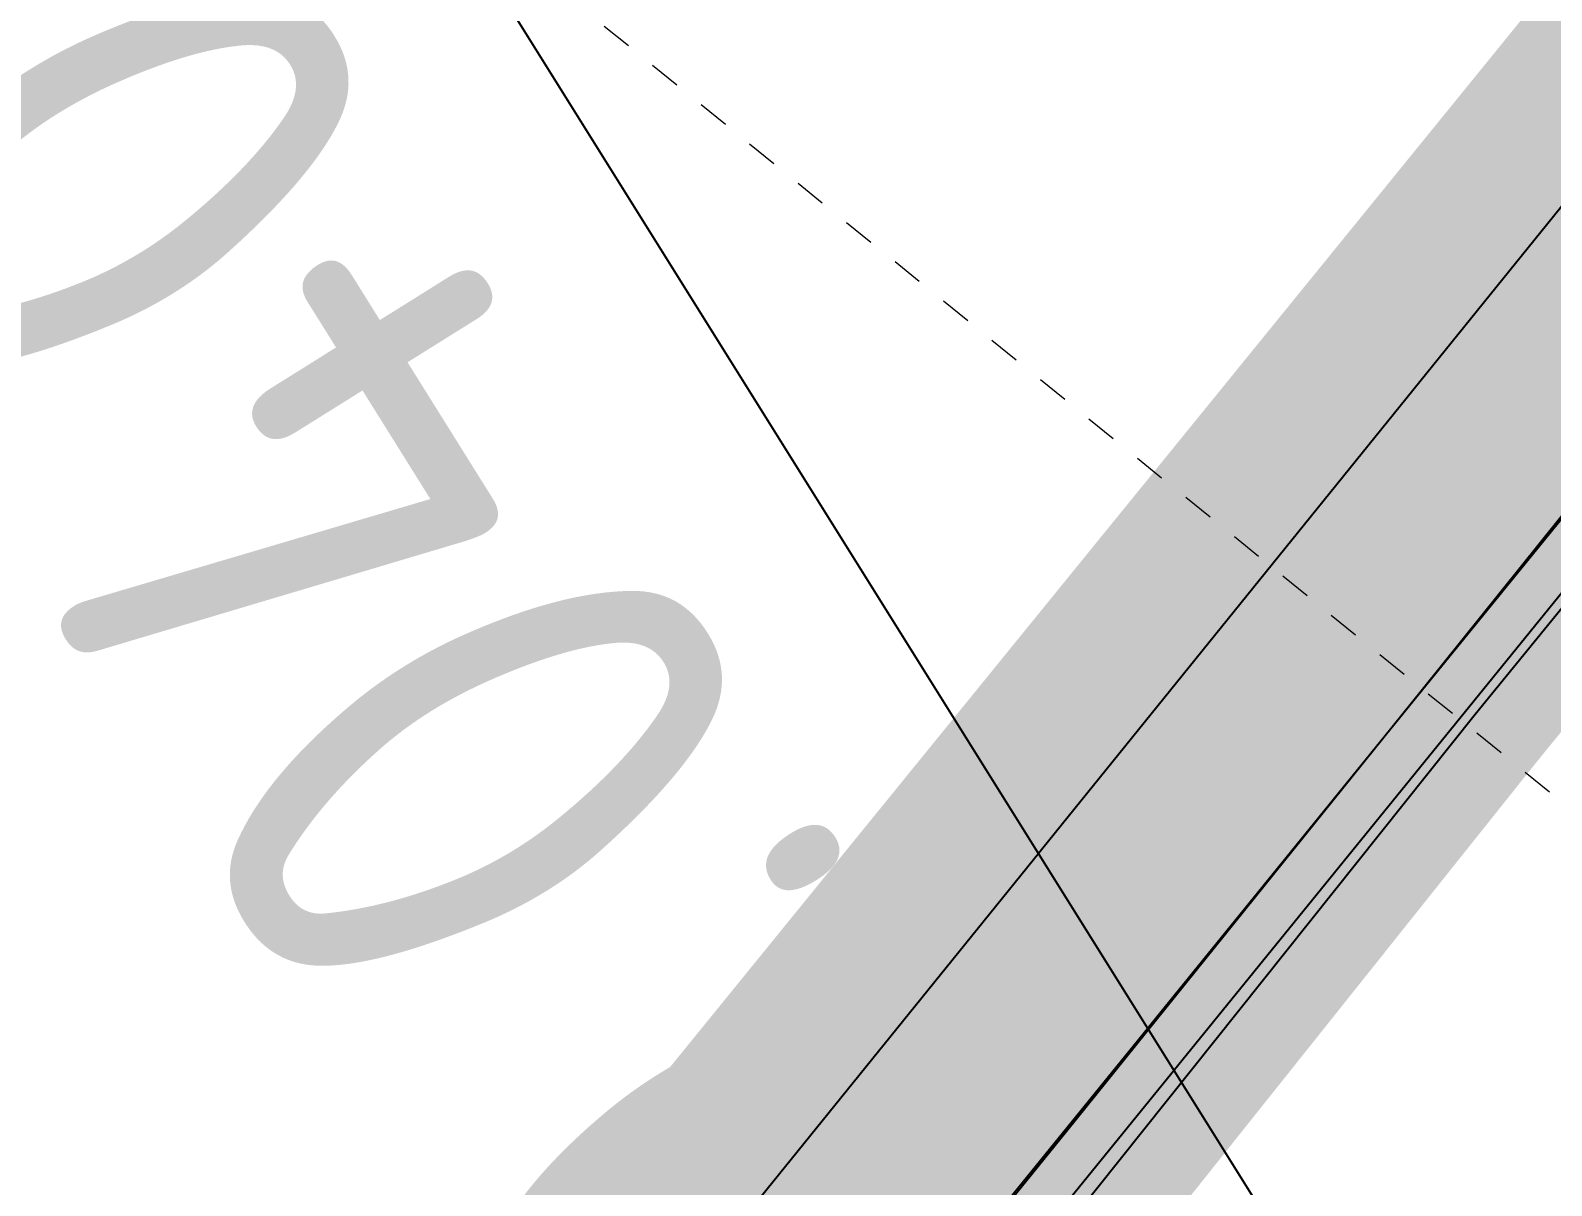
# Model space of a CAD drawing. Header units: metres. Extents: x 507649 to 509016, y 6966950 to 6967777.
# Drawn here: x 507918.745 to 507923.622, y 6967078.791 to 6967082.494 of the extents above; entities that cross this region are included whole.
import ezdxf
from ezdxf.lldxf.tags import DXFTag

# ---------------------------------------------------------------- set-up
doc = ezdxf.new("R2010")
doc.units = ezdxf.units.M
doc.linetypes.add('Grid Line', pattern=[2.1, 1.2, -0.3, 0.3, -0.3])
doc.linetypes.add('HIDDEN2', pattern=[4, 2, -2])
doc.layers.add('A-FLOR', color=252, linetype='Continuous', lineweight=5)
for name, color, linetype in [('C_SWD_CATCHMENT', 142, 'Continuous'), ('C_SWD_CATCHMENT_TEXT', 150, 'Continuous'), ('C_SWD_PIPE_CL', 5, 'PROP_SWD'), ('C_SWD_PIPE_O', 7, 'Continuous'), ('C_WIPEOUT', 7, 'Continuous'), ('KRB_BACK', 1, 'Continuous'), ('KRB_LIP', 6, 'Continuous'), ('STRINGS LIP', 60, 'Continuous'), ('SWD_CATCHMENT', 4, 'Continuous'), ('SWD_PIPE CL', 5, 'DRAINAGE-Design SWD'), ('XREF', 7, 'Continuous')]:
    doc.layers.add(name, color=color, linetype=linetype)
doc.layers.add('S-GRID', color=47, linetype='Continuous', lineweight=5, plot=False)
doc.styles.add('ISO', font='ISOCP.SHX')
doc.styles.get("Standard").update_dxf_attribs({"font": 'ARIALN.TTF'})
tags = doc.linetypes.add('DRAINAGE-Design SWD', pattern='A,14.280946,-0.413779,["SWD",Standard,S=2,R=0,X=0,Y=-1],-5.735607', length=20.430332).pattern_tags.tags
tags[6] = DXFTag(74, 10)
doc.linetypes.add('PROP_SWD', pattern='A,25,-2,["SWD",Standard,S=2.5,R=0,X=0,Y=-1.25],-8', length=35)

# ---------------------------------------------------------------- blocks, each defined once
blk = doc.blocks.new('25027_BNP_Skygate Play-Sheet - 000101 - SITE PLAN')
at = {"layer": 'A-FLOR'}
blk.add_line((-2460288.88, 3967458.34), (-2467326.1, 3987999.02), dxfattribs=at)
at = {"layer": 'S-GRID', "linetype": 'Grid Line'}
blk.add_line((-2473696.2, 3969187.46), (-2347093.55, 4012781.25), dxfattribs=at)
blk = doc.blocks.new('XE_ARCH')
at = {"xscale": 0.001, "yscale": 0.001, "zscale": 0.001, "rotation": 121.996}
blk.add_blockref('25027_BNP_Skygate Play-Sheet - 000101 - SITE PLAN', (509988.1258, 6971273.7702), dxfattribs=at)
blk = doc.blocks.new('XD_DESIGN_1')
at = {"layer": 'KRB_BACK'}
blk.add_lwpolyline([(507839.7718, 6967106.5278), (507846.1353, 6967100.9527), (507853.3075, 6967095.1702), (507861.4352, 6967088.7822), (507875.8074, 6967077.9166), (507876.5763, 6967077.4362), (507892.109, 6967067.7317), (507894.9217, 6967065.9743), (507898.2489, 6967064.2832, 0.332888), (507913.4172, 6967068.0916), (507918.7342, 6967074.6359), (507923.3141, 6967080.2728), (507927.1092, 6967084.944), (507934.6209, 6967094.192), (507935.172, 6967094.9555, 0.292545), (507935.3603, 6967107.4057, -0.006748)], format="xyb", dxfattribs=at)
at = {"layer": 'KRB_LIP'}
blk.add_lwpolyline([(507832.3552, 6967113.225), (507846.2318, 6967101.0676), (507853.4009, 6967095.2875), (507861.2594, 6967089.1032), (507875.8901, 6967078.0384), (507892.1885, 6967067.8589), (507894.9956, 6967066.1051), (507898.306, 6967064.4219, 0.329612), (507913.3009, 6967068.1863), (507915.1926, 6967070.5147), (507923.2089, 6967080.3814), (507928.8841, 6967087.3665), (507934.5029, 6967094.2847, 0.046332), (507935.6425, 6967096.0481, 0.264813), (507935.2328, 6967107.3265, -0.008427)], format="xyb", dxfattribs=at)
at = {"layer": 'STRINGS LIP', "color": 60, "linetype": 'Continuous', "lineweight": -3}
blk.add_polyline3d([(507934.8182, 6967094.7053, 4.8029), (507934.663, 6967094.4932, 4.8016), (507934.5029, 6967094.2847, 4.8003), (507933.5799, 6967093.1209, 4.7929), (507932.6514, 6967091.9613, 4.7854), (507931.7176, 6967090.8061, 4.778), (507930.7784, 6967089.6552, 4.7706), (507929.8339, 6967088.5087, 4.7632), (507928.8841, 6967087.3665, 4.7557), (507928.8841, 6967087.3665, 4.7557), (507927.936, 6967086.2042, 4.7482), (507926.9924, 6967085.0382, 4.7407), (507926.0399, 6967083.8794, 4.7332), (507925.0918, 6967082.717, 4.7257), (507924.1481, 6967081.551, 4.7182), (507923.2089, 6967080.3814, 4.7107), (507922.0669, 6967078.9643, 4.7016), (507920.9211, 6967077.5502, 4.6925), (507919.7716, 6967076.1391, 4.6834), (507918.6183, 6967074.7311, 4.6743), (507917.4801, 6967073.3226, 4.6653), (507916.3382, 6967071.9172, 4.6562), (507915.1926, 6967070.5147, 4.6472)], dxfattribs=at)
blk = doc.blocks.new('XD_SWD CATCHMENTS_1')
at = {"layer": 'C_SWD_CATCHMENT', "const_width": 0.5}
blk.add_lwpolyline([(507897.3464, 6967075.7097), (507902.9253, 6967071.0724), (507921.7538, 6967094.3357), (507924.6961, 6967091.8116), (507924.8384, 6967091.7049), (507929.0926, 6967087.2523), (507928.3356, 6967086.3504), (507926.7623, 6967084.378), (507925.4776, 6967082.8768), (507923.3768, 6967080.3025), (507921.7081, 6967078.2108), (507915.3961, 6967070.4518)], dxfattribs=at)
at = {"layer": 'SWD_CATCHMENT', "color": 142, "linetype": 'Continuous', "lineweight": -3, "flags": 128}
blk.add_lwpolyline([(507915.3961, 6967070.4518), (507921.7081, 6967078.2108), (507923.3768, 6967080.3025), (507925.4776, 6967082.8768), (507926.7623, 6967084.378), (507928.3356, 6967086.3504), (507929.0926, 6967087.2523), (507924.8384, 6967091.7049), (507924.6961, 6967091.8116), (507921.6576, 6967094.2396), (507915.5041, 6967086.6214), (507915.5041, 6967086.6214), (507902.9315, 6967071.0708), (507897.3464, 6967075.7097)], dxfattribs=at)
blk = doc.blocks.new('XD_SWD_1')
at = {"layer": 'C_SWD_PIPE_CL', "color": 150, "linetype": 'HIDDEN2', "true_color": 0x007fff, "const_width": 0.995, "elevation": -1.134, "flags": 128}
blk.add_lwpolyline([(507915.0731, 6967071.2854), (507933.6968, 6967094.1899)], dxfattribs=at)
at = {"layer": 'C_SWD_PIPE_O', "const_width": 0.1, "elevation": -1.134, "flags": 128}
for points in [[(507914.5315, 6967071.3872), (507933.3192, 6967094.4935)], [(507915.3765, 6967070.8906), (507934.0744, 6967093.8864)]]:
    blk.add_lwpolyline(points, dxfattribs=at)
at = {"layer": 'C_SWD_PIPE_O', "linetype": 'Continuous', "const_width": 0.1, "elevation": -1.134, "flags": 128}
for points in [[(507914.5923, 6967071.4034), (507933.348, 6967094.4703)], [(507915.3619, 6967070.9312), (507934.0456, 6967093.9096)]]:
    blk.add_lwpolyline(points, dxfattribs=at)
at = {"layer": 'SWD_PIPE CL', "elevation": 4.735, "flags": 128}
blk.add_lwpolyline([(507726.3982, 6967234.5105), (507776.6747, 6967171.7097), (507824.5223, 6967121.5454), (507876.526, 6967078.3745), (507901.9538, 6967067.0921), (507914.5232, 6967070.6423), (507933.6225, 6967094.2521), (507933.6225, 6967094.2521), (507933.6348, 6967094.8585), (507922.7043, 6967123.8766), (507900.5069, 6967142.7779), (507889.7203, 6967159.6495), (507880.3838, 6967176.5284), (507859.1733, 6967210.4417), (507840.6187, 6967240.1106), (507832.1116, 6967234.8935), (507831.2693, 6967234.3544), (507829.9123, 6967233.5068)], dxfattribs=at)

msp = doc.modelspace()

# ---------------------------------------------------------------- wipeouts: each hides what was drawn before it
msp.add_wipeout([(507723.8011, 6967241.8088), (507736.9038, 6967250.0059), (507760.7367, 6967264.9088), (507764.6684, 6967265.9652), (507815.2133, 6967293.8595), (507837.4913, 6967302.3745), (507839.8562, 6967300.2761), (507840.8961, 6967298.7998), (507842.0657, 6967296.5908), (507838.8724, 6967292.808), (507837.5645, 6967289.7506), (507837.011, 6967286.3837), (507836.2814, 6967278.3289), (507836.9971, 6967265.9725), (507843.1067, 6967257.9563), (507857.8477, 6967234.3862), (507868.3307, 6967217.5062), (507880.2937, 6967198.5636), (507889.5415, 6967183.5125), (507900.2424, 6967166.4749), (507910.8409, 6967149.644), (507913.3116, 6967147.5395), (507914.126, 6967146.2218), (507912.841, 6967145.3944), (507912.4384, 6967143.4595), (507911.5374, 6967137.3865), (507916.1358, 6967130.3374), (507919.2148, 6967125.4092), (507922.1877, 6967124.4847), (507928.054, 6967123.6868), (507927.7871, 6967121.7258), (507927.7635, 6967120.6986), (507927.9288, 6967120.068), (507928.0898, 6967119.3228), (507928.4899, 6967118.4968), (507930.3483, 6967115.5163), (507935.3955, 6967107.4524), (507936.3601, 6967105.6242), (507936.7066, 6967104.6961), (507936.9284, 6967103.6572), (507937.1086, 6967102.6738), (507937.164, 6967101.6488), (507937.1674, 6967100.8966), (507937.1674, 6967100.1265), (507936.9573, 6967099.1375), (507936.6334, 6967098.1695), (507936.6425, 6967097.7056), (507936.0104, 6967096.2291), (507934.9732, 6967094.4778), (507929.0926, 6967087.2523), (507926.7623, 6967084.378), (507923.3768, 6967080.3025), (507921.7081, 6967078.2108), (507915.3961, 6967070.4518), (507914.6646, 6967069.4629), (507914.151, 6967068.8909), (507913.1452, 6967067.7575), (507911.6268, 6967066.4257), (507910.3719, 6967065.5763), (507908.5712, 6967064.6616), (507906.6586, 6967064.0126), (507905.6724, 6967063.7921), (507903.6656, 6967063.5646), (507902.1503, 6967063.583), (507900.6458, 6967063.7634), (507899.1691, 6967064.1036), (507898.1888, 6967064.3683), (507897.7295, 6967064.6065), (507892.0825, 6967067.6893), (507875.813, 6967077.9131), (507861.1689, 6967088.9836), (507846.1377, 6967100.9508), (507841.0126, 6967105.4407), (507839.9227, 6967106.5719), (507832.2563, 6967113.1121), (507824.4016, 6967120.6225), (507817.9954, 6967127.1233), (507809.3407, 6967136.2305), (507805.3373, 6967140.4458), (507800.5168, 6967145.5216), (507791.2557, 6967155.2731), (507776.507, 6967170.8028), (507760.7081, 6967187.4383), (507754.4396, 6967194.1634), (507747.3302, 6967201.7907), (507740.5842, 6967210.4745), (507730.9155, 6967225.5569), (507725.5641, 6967234.4908), (507724.5634, 6967241.3688)]).dxf.layer = 'C_WIPEOUT'

# ---------------------------------------------------------------- next in the draw order: block references
at = {"layer": 'XREF'}
msp.add_blockref('XE_ARCH', (0, 0), dxfattribs=at)

# ---------------------------------------------------------------- next in the draw order: texts
at = {"layer": 'C_SWD_CATCHMENT_TEXT', "linetype": 'Continuous', "insert": (507915.8002, 6967079.9417, 4.8), "char_height": 1.75, "attachment_point": 2, "rotation": 122.0139, "style": 'ISO', "bg_fill": 19, "box_fill_scale": 1.3, "bg_fill_color": 256, "bg_fill_transparency": 0}
msp.add_mtext('6-1C\\P0.0408Ha', dxfattribs=at)

# ---------------------------------------------------------------- next in the draw order: block references
at = {"layer": 'XREF'}
msp.add_blockref('XD_DESIGN_1', (0, 0), dxfattribs=at)

# ---------------------------------------------------------------- next in the draw order: block references
msp.add_blockref('XD_SWD CATCHMENTS_1', (0, 0), dxfattribs=at)

# ---------------------------------------------------------------- next in the draw order: block references
msp.add_blockref('XD_SWD_1', (0, 0), dxfattribs=at)

doc.saveas('drawing.dxf')
